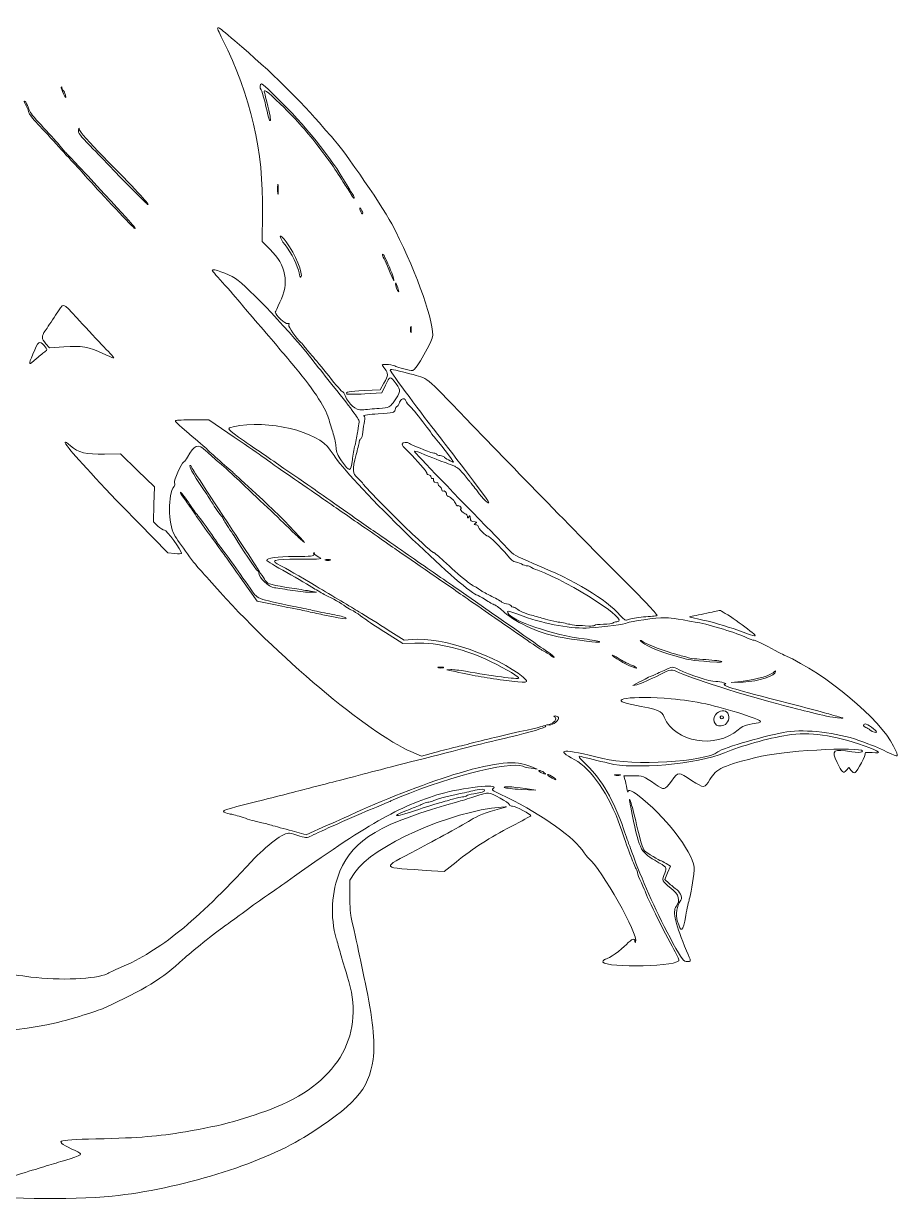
# Model space of a CAD drawing. Header units: millimetres. Extents: x 90 to 380, y 6 to 186.
# Drawn here: x 260.2 to 379.4, y 5.9 to 166.2 of the extents above; entities that cross this region are included whole.
import ezdxf

# ---------------------------------------------------------------- set-up
doc = ezdxf.new("R2010")
doc.units = ezdxf.units.MM
doc.header["$MEASUREMENT"] = 0
doc.layers.add('splitsvg', color=7, linetype='Continuous', lineweight=0)

msp = doc.modelspace()

# ---------------------------------------------------------------- linework, layer by layer
at = {"layer": 'splitsvg'}
for points, knots in [([(287.29, 164), (286.2, 166.19), (286.2, 166.19), (288.95, 163.84), (294.06, 159.47), (297.84, 155.76), (301.08, 151.93), (301.42, 151.53), (301.74, 151.17), (301.79, 151.12), (303.13, 149.89), (308.72, 141.86), (310.31, 138.89), (313.22, 133.44), (315.9, 126.19), (315.9, 123.74), (315.9, 123.02), (313.59, 118.92), (313.18, 118.92), (312.75, 118.92), (311.08, 119.34), (310.88, 119.5), (310.64, 119.7), (309.02, 119.88), (309.02, 119.71), (309.02, 119.65), (309.18, 119.4), (309.38, 119.15), (309.86, 118.55), (309.84, 118.29), (309.24, 117.2), (309.24, 117.2), (308.75, 116.3), (308.75, 116.3), (308.75, 116.3), (306.55, 116.2), (306.55, 116.2), (304.49, 116.11), (303.92, 116), (304.19, 115.74), (304.24, 115.68), (305.35, 115.69), (306.64, 115.76), (306.64, 115.76), (308.98, 115.89), (308.98, 115.89), (308.98, 115.89), (309.47, 116.95), (309.47, 116.95), (310.06, 118.24), (310.09, 118.24), (310.89, 117.13), (311.6, 116.14), (311.61, 116.19), (310.48, 114.55), (310.05, 113.92), (309.99, 113.9), (308.58, 113.78), (307.78, 113.72), (306.75, 113.63), (306.29, 113.58), (305.39, 113.49), (304.44, 114.29), (303.96, 115.55), (303.87, 115.81), (303.72, 116.02), (303.63, 116.02), (303.54, 116.02), (302.71, 116.98), (301.77, 118.15), (300.84, 119.32), (299.81, 120.56), (299.5, 120.91), (299.18, 121.26), (298.74, 121.79), (298.51, 122.08), (298.28, 122.38), (298.05, 122.67), (297.99, 122.72), (297.28, 123.36), (296.19, 124.9), (296.29, 125.14), (296.37, 125.36), (296.32, 125.41), (296.11, 125.32), (295.84, 125.22), (294.46, 126.51), (294.46, 126.86), (294.46, 126.92), (294.75, 127.54), (295.09, 128.23), (296.39, 130.81), (295.92, 133.3), (293.75, 135.42), (293.75, 135.42), (292.65, 136.5), (292.65, 136.5), (292.65, 136.5), (292.72, 140.42), (292.72, 140.42), (292.86, 148.8), (291.11, 156.39), (287.29, 164)], [0, 0, 0, 0, 1, 1, 1, 2, 2, 2, 3, 3, 3, 4, 4, 4, 5, 5, 5, 6, 6, 6, 7, 7, 7, 8, 8, 8, 9, 9, 9, 10, 10, 10, 11, 11, 11, 12, 12, 12, 13, 13, 13, 14, 14, 14, 15, 15, 15, 16, 16, 16, 17, 17, 17, 18, 18, 18, 19, 19, 19, 20, 20, 20, 21, 21, 21, 22, 22, 22, 23, 23, 23, 24, 24, 24, 25, 25, 25, 26, 26, 26, 27, 27, 27, 28, 28, 28, 29, 29, 29, 30, 30, 30, 31, 31, 31, 32, 32, 32, 33, 33, 33, 34, 34, 34, 34]), ([(265.42, 157.42), (265.41, 157.58), (265.37, 157.63), (265.32, 157.53), (265.28, 157.43), (265.42, 157.02), (265.63, 156.63), (265.97, 155.99), (266, 155.97), (265.89, 156.45), (265.82, 156.75), (265.69, 157.02), (265.6, 157.05), (265.51, 157.09), (265.42, 157.25), (265.42, 157.42)], [0, 0, 0, 0, 1, 1, 1, 2, 2, 2, 3, 3, 3, 4, 4, 4, 5, 5, 5, 5]), ([(295.34, 155.41), (293.93, 156.83), (292.68, 157.99), (292.57, 157.99), (292.34, 157.99), (292.32, 157.41), (292.54, 157.17), (292.62, 157.07), (292.83, 156.38), (293.01, 155.64), (293.53, 153.38), (293.67, 152.88), (293.77, 152.99), (293.86, 153.08), (293.75, 153.71), (293.3, 155.55), (293.21, 155.94), (293.07, 156.45), (293.01, 156.68), (292.78, 157.43), (293.25, 157.11), (295.15, 155.23), (297.63, 152.78), (298.85, 151.4), (300.41, 149.32), (301.12, 148.37), (301.74, 147.55), (301.79, 147.5), (301.84, 147.45), (302.39, 146.63), (303, 145.69), (303.62, 144.74), (304.18, 143.89), (304.26, 143.79), (304.34, 143.69), (304.57, 143.3), (304.77, 142.93), (304.97, 142.55), (305.16, 142.33), (305.19, 142.43), (305.23, 142.54), (305.15, 142.75), (305.02, 142.91), (304.89, 143.07), (304.7, 143.35), (304.6, 143.53), (302.53, 147.26), (299.13, 151.62), (295.34, 155.41)], [0, 0, 0, 0, 1, 1, 1, 2, 2, 2, 3, 3, 3, 4, 4, 4, 5, 5, 5, 6, 6, 6, 7, 7, 7, 8, 8, 8, 9, 9, 9, 10, 10, 10, 11, 11, 11, 12, 12, 12, 13, 13, 13, 14, 14, 14, 15, 15, 15, 16, 16, 16, 16]), ([(260.72, 155.05), (260.58, 155.37), (260.4, 155.64), (260.31, 155.64), (260.22, 155.64), (260.32, 155.35), (260.53, 154.99), (260.74, 154.64), (260.91, 154.22), (260.91, 154.07), (260.91, 153.92), (261.46, 153.21), (262.13, 152.5), (262.81, 151.79), (264.09, 150.4), (264.98, 149.41), (265.88, 148.42), (266.92, 147.28), (267.3, 146.88), (267.68, 146.47), (268.49, 145.57), (269.11, 144.88), (270.59, 143.2), (275.23, 138.27), (275.32, 138.27), (275.57, 138.27), (275.39, 138.48), (267.6, 146.86), (266.86, 147.66), (266.13, 148.43), (265.97, 148.58), (265.82, 148.73), (265.46, 149.14), (265.18, 149.49), (264.9, 149.84), (263.88, 150.96), (262.92, 151.99), (261.96, 153.03), (261.13, 154), (261.07, 154.16), (261.02, 154.33), (260.86, 154.73), (260.72, 155.05)], [0, 0, 0, 0, 1, 1, 1, 2, 2, 2, 3, 3, 3, 4, 4, 4, 5, 5, 5, 6, 6, 6, 7, 7, 7, 8, 8, 8, 9, 9, 9, 10, 10, 10, 11, 11, 11, 12, 12, 12, 13, 13, 13, 14, 14, 14, 14]), ([(267.76, 151.75), (267.74, 152.05), (267.72, 152.04), (267.65, 151.69), (267.59, 151.35), (267.91, 150.92), (269.27, 149.52), (270.21, 148.56), (271.46, 147.25), (272.05, 146.63), (273.86, 144.69), (277.02, 141.53), (277.14, 141.53), (277.34, 141.53), (275.25, 143.77), (271, 148.11), (269.22, 149.93), (267.78, 151.55), (267.76, 151.75)], [0, 0, 0, 0, 1, 1, 1, 2, 2, 2, 3, 3, 3, 4, 4, 4, 5, 5, 5, 6, 6, 6, 6]), ([(294.86, 143.61), (294.86, 144.21), (294.83, 144.47), (294.78, 144.2), (294.74, 143.93), (294.74, 143.44), (294.78, 143.11), (294.82, 142.79), (294.86, 143.01), (294.86, 143.61)], [0, 0, 0, 0, 1, 1, 1, 2, 2, 2, 3, 3, 3, 3]), ([(306.25, 140.7), (306.13, 140.94), (306.01, 141.11), (305.98, 141.08), (305.87, 140.96), (306.15, 140.26), (306.3, 140.26), (306.39, 140.26), (306.36, 140.46), (306.25, 140.7)], [0, 0, 0, 0, 1, 1, 1, 2, 2, 2, 3, 3, 3, 3]), ([(295.95, 136.45), (295.54, 137), (295.18, 137.34), (295.13, 137.22), (295.09, 137.09), (295.38, 136.57), (295.78, 136.05), (296.67, 134.89), (297.53, 133.17), (297.7, 132.24), (297.77, 131.86), (297.87, 131.59), (297.93, 131.64), (298.32, 132.03), (297.16, 134.84), (295.95, 136.45)], [0, 0, 0, 0, 1, 1, 1, 2, 2, 2, 3, 3, 3, 4, 4, 4, 5, 5, 5, 5]), ([(309.34, 134.43), (309.23, 134.65), (309.11, 134.8), (309.07, 134.76), (309.03, 134.72), (309.07, 134.54), (309.16, 134.36), (309.39, 133.9), (309.95, 132.62), (310.54, 131.22), (310.6, 131.07), (310.6, 131.19), (310.55, 131.48), (310.46, 131.95), (310, 133.06), (309.34, 134.43)], [0, 0, 0, 0, 1, 1, 1, 2, 2, 2, 3, 3, 3, 4, 4, 4, 5, 5, 5, 5]), ([(285.87, 132.58), (285.87, 132.89), (288, 132.14), (289.02, 131.47), (290.75, 130.34), (296.76, 123.94), (299.9, 119.9), (300.29, 119.39), (301.39, 118), (302.34, 116.82), (305.08, 113.42), (305.96, 112.19), (305.87, 111.88), (305.82, 111.72), (305.73, 111.19), (305.67, 110.69), (305.6, 110.19), (305.44, 109.34), (305.31, 108.79), (305.18, 108.24), (305.02, 107.35), (304.96, 106.8), (304.76, 105.07), (304.61, 105.06), (303.48, 106.62), (302.94, 107.38), (302.75, 107.81), (302.72, 108.43), (302.7, 108.87), (302.53, 109.73), (302.34, 110.33), (302.16, 110.92), (301.88, 111.87), (301.71, 112.43), (301.28, 113.93), (299.36, 116.8), (296.73, 119.88), (295.98, 120.76), (295.12, 121.78), (294.82, 122.15), (294.52, 122.52), (293.47, 123.76), (292.47, 124.9), (291.48, 126.03), (290.37, 127.33), (290.01, 127.78), (289.64, 128.23), (288.57, 129.47), (287.61, 130.54), (286.65, 131.61), (285.87, 132.53), (285.87, 132.58)], [0, 0, 0, 0, 1, 1, 1, 2, 2, 2, 3, 3, 3, 4, 4, 4, 5, 5, 5, 6, 6, 6, 7, 7, 7, 8, 8, 8, 9, 9, 9, 10, 10, 10, 11, 11, 11, 12, 12, 12, 13, 13, 13, 14, 14, 14, 15, 15, 15, 16, 16, 16, 17, 17, 17, 17]), ([(311.13, 130.18), (311.02, 130.55), (310.9, 130.86), (310.88, 130.86), (310.72, 130.86), (310.87, 130.15), (311.09, 129.85), (311.32, 129.54), (311.32, 129.58), (311.13, 130.18)], [0, 0, 0, 0, 1, 1, 1, 2, 2, 2, 3, 3, 3, 3]), ([(264.55, 126.46), (265.74, 128.28), (265.44, 128.31), (267.43, 126.11), (268.35, 125.09), (269.86, 123.47), (270.79, 122.5), (271.72, 121.54), (272.48, 120.71), (272.48, 120.66), (272.48, 120.61), (271.81, 120.88), (270.99, 121.27), (269.07, 122.17), (268.1, 122.33), (265.68, 122.16), (265.68, 122.16), (263.72, 122.02), (263.72, 122.02), (263.72, 122.02), (263.23, 122.59), (263.23, 122.59), (262.61, 123.31), (262.6, 123.59), (263.15, 124.36), (263.39, 124.7), (264.02, 125.65), (264.55, 126.46)], [0, 0, 0, 0, 1, 1, 1, 2, 2, 2, 3, 3, 3, 4, 4, 4, 5, 5, 5, 6, 6, 6, 7, 7, 7, 8, 8, 8, 9, 9, 9, 9]), ([(312.96, 124.53), (312.96, 124.87), (312.92, 125.02), (312.88, 124.84), (312.83, 124.67), (312.83, 124.38), (312.88, 124.21), (312.92, 124.03), (312.96, 124.18), (312.96, 124.53)], [0, 0, 0, 0, 1, 1, 1, 2, 2, 2, 3, 3, 3, 3]), ([(261.46, 121.18), (262.21, 122.95), (262.36, 123.06), (262.98, 122.33), (263.45, 121.77), (263.46, 121.72), (263.16, 121.55), (262.98, 121.44), (262.43, 121), (261.96, 120.56), (260.86, 119.56), (260.81, 119.63), (261.46, 121.18)], [0, 0, 0, 0, 1, 1, 1, 2, 2, 2, 3, 3, 3, 4, 4, 4, 4]), ([(310.11, 118.96), (310.11, 119.17), (310.37, 119.12), (312.78, 118.49), (315.37, 117.8), (314.63, 118.39), (320.47, 112.32), (327.54, 104.97), (337.56, 94.72), (342.17, 90.11), (344.73, 87.56), (346.56, 85.6), (346.43, 85.56), (346.3, 85.52), (345.47, 85.43), (344.59, 85.37), (343.72, 85.31), (342.79, 85.16), (342.53, 85.04), (342.11, 84.85), (342.02, 84.89), (341.42, 85.57), (339.43, 87.82), (335.34, 90.27), (329.58, 92.67), (327.22, 93.65), (326.79, 93.89), (326.12, 94.64), (325.69, 95.11), (324.7, 96.15), (323.92, 96.95), (319.55, 101.41), (313.44, 107.76), (313.39, 107.91), (313.36, 108), (313.72, 107.92), (314.21, 107.72), (315.94, 107.03), (317.08, 106.58), (317.7, 106.35), (318.05, 106.22), (318.58, 106.02), (318.88, 105.9), (319.18, 105.79), (319.75, 105.28), (320.15, 104.77), (320.54, 104.27), (320.95, 103.76), (321.05, 103.65), (321.15, 103.54), (321.68, 102.87), (322.22, 102.15), (323.02, 101.1), (323.87, 100.43), (323.37, 101.25), (323.14, 101.62), (317.77, 108.72), (316.53, 110.29), (314.78, 112.49), (310.11, 118.81), (310.11, 118.96)], [0, 0, 0, 0, 1, 1, 1, 2, 2, 2, 3, 3, 3, 4, 4, 4, 5, 5, 5, 6, 6, 6, 7, 7, 7, 8, 8, 8, 9, 9, 9, 10, 10, 10, 11, 11, 11, 12, 12, 12, 13, 13, 13, 14, 14, 14, 15, 15, 15, 16, 16, 16, 17, 17, 17, 18, 18, 18, 19, 19, 19, 20, 20, 20, 20]), ([(311.62, 114.98), (311.94, 115.19), (312.1, 115.14), (312.22, 114.8), (312.29, 114.63), (312.6, 114.24), (312.91, 113.94), (313.22, 113.65), (314.07, 112.59), (314.81, 111.59), (315.54, 110.6), (316.19, 109.74), (316.26, 109.69), (316.42, 109.58), (318.79, 106.44), (318.72, 106.44), (318.55, 106.44), (317.51, 107.03), (317.43, 107.17), (317.37, 107.27), (317.12, 107.34), (316.88, 107.34), (316.64, 107.34), (316.44, 107.42), (316.44, 107.52), (316.44, 107.62), (316.25, 107.7), (316.03, 107.7), (315.81, 107.71), (315.42, 107.81), (315.17, 107.94), (314.92, 108.07), (314.31, 108.32), (313.81, 108.5), (313.32, 108.69), (312.83, 108.91), (312.74, 108.99), (312.47, 109.24), (311.74, 109.18), (311.74, 108.91), (311.74, 108.78), (311.96, 108.47), (312.23, 108.22), (312.66, 107.83), (314.18, 106.18), (314.86, 105.36), (314.98, 105.21), (315.08, 105.01), (315.08, 104.91), (315.08, 104.8), (315.2, 104.72), (315.35, 104.72), (315.5, 104.72), (315.63, 104.6), (315.63, 104.45), (315.64, 104.3), (315.74, 104.2), (315.87, 104.23), (316, 104.25), (316.06, 104.2), (316, 104.11), (315.88, 103.91), (316.33, 103.5), (316.5, 103.67), (316.57, 103.73), (316.62, 103.65), (316.62, 103.48), (316.62, 103.32), (316.69, 103.18), (316.79, 103.18), (316.88, 103.18), (317.01, 103.01), (317.08, 102.81), (317.14, 102.6), (317.24, 102.47), (317.29, 102.52), (317.42, 102.66), (317.86, 102.22), (317.76, 102.05), (317.72, 101.97), (317.82, 101.86), (318, 101.79), (318.4, 101.64), (318.87, 101.16), (319.03, 100.76), (319.09, 100.59), (319.21, 100.48), (319.29, 100.53), (319.36, 100.57), (319.53, 100.5), (319.66, 100.36), (319.79, 100.21), (319.81, 100.11), (319.7, 100.11), (319.6, 100.11), (319.68, 99.94), (319.87, 99.75), (320.07, 99.55), (320.32, 99.38), (320.42, 99.38), (320.52, 99.38), (320.6, 99.24), (320.6, 99.07), (320.6, 98.8), (320.63, 98.79), (320.78, 99.02), (320.95, 99.29), (320.96, 99.28), (321.03, 98.61), (321.04, 98.49), (321.15, 98.38), (321.28, 98.37), (321.94, 98.3), (321.95, 98.29), (321.68, 98.12), (321.45, 97.97), (321.46, 97.94), (321.73, 97.94), (321.9, 97.94), (322.05, 97.85), (322.05, 97.74), (322.05, 97.49), (323.11, 96.42), (323.41, 96.38), (323.67, 96.34), (325.03, 94.98), (326.09, 93.71), (326.47, 93.25), (326.93, 92.87), (327.11, 92.87), (327.28, 92.87), (327.66, 92.75), (327.95, 92.6), (328.23, 92.45), (328.59, 92.33), (328.75, 92.33), (328.9, 92.33), (329.1, 92.26), (329.2, 92.18), (329.29, 92.1), (329.74, 91.89), (330.19, 91.73), (334.72, 90.06), (342.93, 84.73), (340.96, 84.73), (340.71, 84.73), (340.47, 84.65), (340.4, 84.55), (340.34, 84.45), (339.77, 84.37), (339.14, 84.37), (338.5, 84.37), (337.94, 84.31), (337.9, 84.23), (337.85, 84.15), (337.5, 84.11), (337.12, 84.14), (336.44, 84.2), (336.02, 84.21), (335.57, 84.19), (335.44, 84.18), (334.97, 84.26), (334.53, 84.37), (334.08, 84.48), (333.29, 84.64), (332.78, 84.72), (332.27, 84.81), (331.57, 84.96), (331.24, 85.06), (330.91, 85.16), (330.15, 85.38), (329.55, 85.55), (328.29, 85.91), (327.66, 86.18), (327.32, 86.5), (327.19, 86.62), (326.97, 86.72), (326.83, 86.72), (326.68, 86.72), (326.57, 86.79), (326.57, 86.88), (326.57, 86.97), (326.29, 87.1), (325.95, 87.16), (325.61, 87.22), (325.3, 87.33), (325.27, 87.41), (325.24, 87.48), (324.64, 87.82), (323.94, 88.17), (323.25, 88.52), (322.64, 88.84), (322.59, 88.89), (322.46, 89.02), (321.82, 89.42), (321.5, 89.56), (321.35, 89.63), (321.15, 89.76), (321.05, 89.84), (320.95, 89.92), (320.69, 90.13), (320.47, 90.3), (319.38, 91.16), (318.44, 91.98), (317.37, 93.01), (316.72, 93.63), (316.12, 94.14), (316.03, 94.14), (315.88, 94.14), (315.42, 94.54), (313.13, 96.67), (311.48, 98.2), (306.62, 103.14), (306.44, 103.46), (306.34, 103.63), (305.98, 104.02), (305.64, 104.33), (304.93, 104.95), (304.91, 105.29), (305.48, 107.52), (305.65, 108.17), (305.83, 108.92), (305.89, 109.2), (305.94, 109.47), (306.05, 109.69), (306.13, 109.69), (306.21, 109.69), (306.32, 110.08), (306.37, 110.55), (306.42, 111.03), (306.52, 111.69), (306.59, 112.02), (306.68, 112.43), (306.64, 112.67), (306.5, 112.76), (306.38, 112.84), (307.26, 112.96), (308.46, 113.03), (310.58, 113.16), (310.65, 113.18), (310.76, 113.6), (310.82, 113.84), (310.94, 114.03), (311.02, 114.03), (311.1, 114.03), (311.23, 114.22), (311.3, 114.44), (311.36, 114.67), (311.51, 114.91), (311.62, 114.98)], [0, 0, 0, 0, 1, 1, 1, 2, 2, 2, 3, 3, 3, 4, 4, 4, 5, 5, 5, 6, 6, 6, 7, 7, 7, 8, 8, 8, 9, 9, 9, 10, 10, 10, 11, 11, 11, 12, 12, 12, 13, 13, 13, 14, 14, 14, 15, 15, 15, 16, 16, 16, 17, 17, 17, 18, 18, 18, 19, 19, 19, 20, 20, 20, 21, 21, 21, 22, 22, 22, 23, 23, 23, 24, 24, 24, 25, 25, 25, 26, 26, 26, 27, 27, 27, 28, 28, 28, 29, 29, 29, 30, 30, 30, 31, 31, 31, 32, 32, 32, 33, 33, 33, 34, 34, 34, 35, 35, 35, 36, 36, 36, 37, 37, 37, 38, 38, 38, 39, 39, 39, 40, 40, 40, 41, 41, 41, 42, 42, 42, 43, 43, 43, 44, 44, 44, 45, 45, 45, 46, 46, 46, 47, 47, 47, 48, 48, 48, 49, 49, 49, 50, 50, 50, 51, 51, 51, 52, 52, 52, 53, 53, 53, 54, 54, 54, 55, 55, 55, 56, 56, 56, 57, 57, 57, 58, 58, 58, 59, 59, 59, 60, 60, 60, 61, 61, 61, 62, 62, 62, 63, 63, 63, 64, 64, 64, 65, 65, 65, 66, 66, 66, 67, 67, 67, 68, 68, 68, 69, 69, 69, 70, 70, 70, 71, 71, 71, 72, 72, 72, 73, 73, 73, 74, 74, 74, 75, 75, 75, 76, 76, 76, 77, 77, 77, 78, 78, 78, 79, 79, 79, 80, 80, 80, 81, 81, 81, 82, 82, 82, 83, 83, 83, 83]), ([(280.93, 112.11), (281, 112.18), (282.03, 112.23), (283.24, 112.23), (283.24, 112.23), (285.43, 112.23), (285.43, 112.23), (285.43, 112.23), (288.86, 109.87), (288.86, 109.87), (290.75, 108.57), (292.45, 107.39), (292.65, 107.24), (293.6, 106.56), (294.67, 105.82), (297.08, 104.15), (298.53, 103.15), (300.32, 101.91), (301.06, 101.39), (301.81, 100.87), (304.03, 99.33), (306, 97.97), (307.96, 96.61), (310.41, 94.91), (311.42, 94.2), (312.44, 93.49), (314.53, 92.04), (316.08, 90.99), (317.62, 89.93), (319.86, 88.38), (321.05, 87.54), (322.24, 86.7), (323.87, 85.57), (324.67, 85.02), (325.46, 84.48), (327.1, 83.35), (328.29, 82.52), (329.49, 81.68), (330.59, 80.94), (330.74, 80.87), (331.24, 80.62), (331.78, 80.29), (332.07, 80.04), (332.23, 79.91), (332.4, 79.83), (332.44, 79.88), (332.49, 79.92), (332.05, 80.28), (331.46, 80.67), (330.57, 81.28), (325.96, 84.49), (319.3, 89.15), (318.44, 89.75), (317.07, 90.7), (316.26, 91.24), (315.46, 91.79), (313.99, 92.81), (312.99, 93.5), (312, 94.2), (310.25, 95.42), (309.1, 96.22), (307.95, 97.01), (305.8, 98.52), (304.32, 99.56), (302.85, 100.61), (301, 101.9), (300.22, 102.43), (299.44, 102.97), (297.38, 104.39), (295.64, 105.6), (293.9, 106.82), (291.47, 108.49), (290.26, 109.32), (287.81, 110.98), (287.74, 111.06), (288.72, 111.27), (293.51, 112.29), (300.24, 110.68), (301.94, 108.11), (302.25, 107.64), (302.7, 107), (302.92, 106.7), (306.06, 102.47), (320.72, 88.35), (321.97, 88.35), (322.02, 88.35), (322.49, 88.08), (323.02, 87.74), (323.54, 87.4), (324.13, 87.08), (324.32, 87.01), (324.51, 86.95), (325.12, 86.49), (325.66, 86), (327.33, 84.5), (330.72, 83.02), (333.49, 82.58), (337.25, 81.97), (338.81, 81.8), (338.57, 82.01), (338.48, 82.09), (337.56, 82.25), (336.52, 82.38), (332.31, 82.89), (326.54, 84.86), (326.13, 85.92), (326, 86.27), (325.95, 86.28), (328.2, 85.48), (331.29, 84.37), (334.97, 83.72), (337.21, 83.88), (339.43, 84.04), (342.01, 84.38), (342.35, 84.57), (342.73, 84.77), (346.37, 85.27), (347.44, 85.27), (348.16, 85.27), (348.71, 85.2), (351.89, 84.63), (353.65, 84.31), (357.36, 83.17), (358.65, 82.55), (359.05, 82.36), (359.48, 82.2), (359.62, 82.2), (359.82, 82.2), (361.94, 81.17), (362.92, 80.59), (363.07, 80.5), (363.44, 80.32), (363.74, 80.19), (369.51, 77.56), (376.81, 71.46), (378.61, 67.77), (379.39, 66.15), (379.42, 66.18), (377.76, 66.98), (376.32, 67.68), (375.9, 67.85), (373.87, 68.57), (370.88, 69.62), (366.7, 70.12), (364.1, 69.72), (361.6, 69.35), (355.4, 67.55), (354.69, 67), (352.93, 65.62), (343.17, 65.05), (339.05, 66.09), (333.56, 67.47), (332.39, 67.42), (335.22, 65.92), (337.45, 64.74), (339.97, 61.07), (341.36, 56.97), (342.46, 53.74), (343.15, 51.92), (343.59, 51.05), (343.68, 50.87), (343.75, 50.64), (343.75, 50.53), (343.75, 50.42), (343.99, 49.81), (344.29, 49.16), (344.59, 48.52), (344.84, 47.94), (344.84, 47.89), (344.84, 47.59), (348.01, 41.23), (348.89, 39.77), (349.26, 39.16), (349.46, 38.64), (349.37, 38.55), (348.44, 37.62), (338.29, 37.61), (339.07, 38.54), (339.18, 38.68), (339.35, 38.79), (339.44, 38.79), (339.78, 38.79), (341.58, 40.06), (342.25, 40.77), (342.99, 41.55), (343.38, 41.7), (343.4, 41.19), (343.41, 41.01), (343.46, 40.96), (343.5, 41.08), (343.92, 42.09), (338.92, 51), (337.07, 52.54), (337.01, 52.59), (336.62, 53.08), (336.21, 53.65), (334.6, 55.81), (330.02, 58.93), (325.08, 61.24), (323.98, 61.75), (323.89, 61.84), (324.17, 62.05), (324.99, 62.68), (319.86, 62.13), (316.98, 61.29), (311.38, 59.65), (306.81, 57.04), (296.09, 49.36), (295.19, 48.72), (293.92, 47.84), (293.26, 47.4), (292.61, 46.96), (291.27, 46.01), (290.3, 45.27), (289.33, 44.54), (288.1, 43.65), (287.58, 43.29), (286.31, 42.4), (282.91, 39.68), (281.89, 38.73), (279.2, 36.2), (276.53, 34.55), (271.13, 32.1), (270.24, 31.69), (266.59, 30.58), (264.62, 30.1), (258.14, 28.55), (248.49, 28.25), (242.24, 29.39), (236.2, 30.5), (232.39, 31.46), (227.72, 33.03), (223.25, 34.54), (223.05, 34.46), (231.7, 34.73), (234.94, 34.83), (237.64, 35.02), (240.74, 35.36), (241.64, 35.46), (243.26, 35.62), (244.36, 35.71), (245.45, 35.81), (246.87, 36), (247.51, 36.13), (247.51, 36.13), (248.67, 36.37), (248.67, 36.37), (248.67, 36.37), (248.05, 36.83), (248.05, 36.83), (247.71, 37.08), (246.97, 37.56), (246.4, 37.89), (245.52, 38.42), (245.11, 38.93), (245.77, 38.69), (246.09, 38.58), (251.14, 37.71), (253.13, 37.43), (255.09, 37.16), (258.26, 36.72), (261.18, 36.34), (265.08, 35.83), (270.1, 36.05), (271.55, 36.79), (271.72, 36.88), (272.54, 37.25), (273.39, 37.62), (278.87, 40), (283.49, 43.75), (291.21, 52.08), (293.26, 54.29), (295.68, 56.09), (296.4, 55.92), (296.63, 55.87), (297.26, 55.7), (297.8, 55.54), (298.76, 55.27), (298.8, 55.27), (299.7, 55.73), (300.87, 56.32), (306.09, 58.62), (308.21, 59.48), (309.1, 59.85), (310, 60.22), (310.2, 60.31), (316.73, 63.26), (326.59, 65.86), (328.14, 65.05), (328.32, 64.95), (328.83, 64.83), (329.28, 64.76), (329.28, 64.76), (330.09, 64.65), (330.09, 64.65), (330.09, 64.65), (329.24, 65.01), (329.24, 65.01), (327.2, 65.87), (324.52, 65.62), (319.47, 64.12), (315.84, 63.04), (309.46, 60.6), (305.59, 58.82), (304.84, 58.47), (302.98, 57.64), (301.44, 56.96), (301.44, 56.96), (298.66, 55.72), (298.66, 55.72), (298.66, 55.72), (296.74, 56.24), (296.74, 56.24), (295.69, 56.52), (294.42, 56.87), (293.92, 57.01), (293.42, 57.15), (292.67, 57.34), (292.26, 57.43), (291.84, 57.52), (290.86, 57.79), (290.09, 58.05), (289.32, 58.3), (288.58, 58.51), (288.46, 58.51), (288.34, 58.51), (288.02, 58.59), (287.74, 58.7), (287, 58.98), (287.18, 59.04), (292.11, 60.28), (294.5, 60.88), (297.59, 61.67), (298.98, 62.03), (300.38, 62.4), (302.25, 62.88), (303.14, 63.11), (304.04, 63.34), (306.03, 63.86), (307.57, 64.26), (310.41, 65), (316.78, 66.63), (321.41, 67.81), (322.8, 68.17), (325, 68.7), (326.3, 69), (329.18, 69.67), (331.27, 70.3), (331.27, 70.51), (331.27, 70.59), (331.13, 70.6), (330.95, 70.53), (330.66, 70.41), (329.32, 70.1), (325.12, 69.16), (324.17, 68.94), (322.63, 68.57), (321.68, 68.32), (320.74, 68.07), (319.52, 67.76), (318.97, 67.64), (318.42, 67.52), (317.16, 67.19), (316.17, 66.92), (316.17, 66.92), (314.36, 66.43), (314.36, 66.43), (314.36, 66.43), (312.9, 67.05), (312.9, 67.05), (307.21, 69.46), (294.47, 80.21), (286.17, 89.62), (285.16, 90.76), (284.28, 91.74), (284.22, 91.79), (283.81, 92.13), (281.25, 95.62), (280.72, 96.55), (279.87, 98.08), (279.83, 102.1), (280.67, 103.13), (280.76, 103.26), (280.8, 103.48), (280.74, 103.64), (280.61, 103.96), (281.65, 106.27), (282.01, 106.49), (282.14, 106.57), (282.37, 106.86), (282.51, 107.13), (283.4, 108.81), (283.96, 109.01), (285.02, 108), (285.48, 107.56), (286.33, 106.81), (286.9, 106.33), (287.47, 105.84), (288.68, 104.75), (289.57, 103.9), (290.47, 103.04), (292.18, 101.42), (293.38, 100.29), (294.57, 99.16), (295.96, 97.83), (296.47, 97.32), (296.97, 96.81), (297.62, 96.2), (297.91, 95.95), (297.91, 95.95), (298.44, 95.5), (298.44, 95.5), (298.44, 95.5), (297.88, 96.13), (297.88, 96.13), (296.18, 98.05), (294.34, 99.88), (291.84, 102.16), (290.3, 103.57), (288.99, 104.76), (288.94, 104.82), (288.89, 104.87), (288.12, 105.56), (287.23, 106.34), (286.33, 107.13), (285.48, 107.9), (285.33, 108.06), (285.18, 108.21), (284.2, 109.07), (283.16, 109.97), (280.76, 112.02), (280.8, 111.98), (280.93, 112.11)], [0, 0, 0, 0, 1, 1, 1, 2, 2, 2, 3, 3, 3, 4, 4, 4, 5, 5, 5, 6, 6, 6, 7, 7, 7, 8, 8, 8, 9, 9, 9, 10, 10, 10, 11, 11, 11, 12, 12, 12, 13, 13, 13, 14, 14, 14, 15, 15, 15, 16, 16, 16, 17, 17, 17, 18, 18, 18, 19, 19, 19, 20, 20, 20, 21, 21, 21, 22, 22, 22, 23, 23, 23, 24, 24, 24, 25, 25, 25, 26, 26, 26, 27, 27, 27, 28, 28, 28, 29, 29, 29, 30, 30, 30, 31, 31, 31, 32, 32, 32, 33, 33, 33, 34, 34, 34, 35, 35, 35, 36, 36, 36, 37, 37, 37, 38, 38, 38, 39, 39, 39, 40, 40, 40, 41, 41, 41, 42, 42, 42, 43, 43, 43, 44, 44, 44, 45, 45, 45, 46, 46, 46, 47, 47, 47, 48, 48, 48, 49, 49, 49, 50, 50, 50, 51, 51, 51, 52, 52, 52, 53, 53, 53, 54, 54, 54, 55, 55, 55, 56, 56, 56, 57, 57, 57, 58, 58, 58, 59, 59, 59, 60, 60, 60, 61, 61, 61, 62, 62, 62, 63, 63, 63, 64, 64, 64, 65, 65, 65, 66, 66, 66, 67, 67, 67, 68, 68, 68, 69, 69, 69, 70, 70, 70, 71, 71, 71, 72, 72, 72, 73, 73, 73, 74, 74, 74, 75, 75, 75, 76, 76, 76, 77, 77, 77, 78, 78, 78, 79, 79, 79, 80, 80, 80, 81, 81, 81, 82, 82, 82, 83, 83, 83, 84, 84, 84, 85, 85, 85, 86, 86, 86, 87, 87, 87, 88, 88, 88, 89, 89, 89, 90, 90, 90, 91, 91, 91, 92, 92, 92, 93, 93, 93, 94, 94, 94, 95, 95, 95, 96, 96, 96, 97, 97, 97, 98, 98, 98, 99, 99, 99, 100, 100, 100, 101, 101, 101, 102, 102, 102, 103, 103, 103, 104, 104, 104, 105, 105, 105, 106, 106, 106, 107, 107, 107, 108, 108, 108, 109, 109, 109, 110, 110, 110, 111, 111, 111, 112, 112, 112, 113, 113, 113, 114, 114, 114, 115, 115, 115, 116, 116, 116, 117, 117, 117, 118, 118, 118, 119, 119, 119, 120, 120, 120, 121, 121, 121, 122, 122, 122, 123, 123, 123, 124, 124, 124, 125, 125, 125, 126, 126, 126, 127, 127, 127, 128, 128, 128, 129, 129, 129, 130, 130, 130, 131, 131, 131, 132, 132, 132, 133, 133, 133, 134, 134, 134, 135, 135, 135, 136, 136, 136, 137, 137, 137, 138, 138, 138, 139, 139, 139, 140, 140, 140, 141, 141, 141, 142, 142, 142, 143, 143, 143, 144, 144, 144, 144]), ([(266.39, 108.32), (265.59, 109.35), (265.66, 109.49), (266.58, 108.69), (267.68, 107.74), (268.69, 107.49), (271.21, 107.55), (271.21, 107.55), (273.37, 107.6), (273.37, 107.6), (273.37, 107.6), (275.69, 105.34), (275.69, 105.34), (275.69, 105.34), (278, 103.09), (278, 103.09), (278, 103.09), (277.93, 100.7), (277.93, 100.7), (277.93, 100.7), (277.86, 98.31), (277.86, 98.31), (277.86, 98.31), (278.45, 97.76), (278.45, 97.76), (278.77, 97.46), (279.18, 97.21), (279.36, 97.21), (279.65, 97.21), (281.71, 94.43), (281.71, 94.04), (281.71, 93.97), (281.28, 93.95), (280.76, 94.01), (280.76, 94.01), (279.81, 94.12), (279.81, 94.12), (279.81, 94.12), (275.87, 98.13), (275.87, 98.13), (271.75, 102.33), (267.51, 106.88), (266.39, 108.32)], [0, 0, 0, 0, 1, 1, 1, 2, 2, 2, 3, 3, 3, 4, 4, 4, 5, 5, 5, 6, 6, 6, 7, 7, 7, 8, 8, 8, 9, 9, 9, 10, 10, 10, 11, 11, 11, 12, 12, 12, 13, 13, 13, 14, 14, 14, 14]), ([(283.04, 105.82), (282.98, 105.97), (282.9, 106.06), (282.86, 106.02), (282.7, 105.86), (283.08, 105.17), (284.7, 102.73), (285.29, 101.83), (285.82, 101.02), (285.87, 100.92), (286.08, 100.5), (287.06, 99.11), (287.18, 99.05), (287.26, 99.02), (287.32, 98.92), (287.32, 98.84), (287.32, 98.76), (287.76, 98.04), (288.29, 97.24), (288.83, 96.45), (289.3, 95.72), (289.33, 95.64), (289.48, 95.29), (291.93, 91.69), (292.06, 91.64), (292.14, 91.6), (292.2, 91.5), (292.2, 91.41), (292.2, 90.73), (293.53, 89.45), (294.34, 89.35), (294.8, 89.29), (295.93, 89.12), (296.84, 88.97), (297.74, 88.83), (298.84, 88.72), (299.28, 88.74), (299.28, 88.74), (300.07, 88.76), (300.07, 88.76), (300.07, 88.76), (299.25, 88.89), (299.25, 88.89), (298.81, 88.96), (297.83, 89.12), (297.08, 89.23), (293.84, 89.74), (293.45, 89.84), (293.17, 90.23), (293.02, 90.44), (292.41, 91.38), (291.8, 92.33), (291.2, 93.27), (289.79, 95.43), (288.68, 97.12), (284.79, 103.01), (283.14, 105.55), (283.04, 105.82)], [0, 0, 0, 0, 1, 1, 1, 2, 2, 2, 3, 3, 3, 4, 4, 4, 5, 5, 5, 6, 6, 6, 7, 7, 7, 8, 8, 8, 9, 9, 9, 10, 10, 10, 11, 11, 11, 12, 12, 12, 13, 13, 13, 14, 14, 14, 15, 15, 15, 16, 16, 16, 17, 17, 17, 18, 18, 18, 19, 19, 19, 19]), ([(282.62, 100.99), (282.07, 101.78), (281.59, 102.4), (281.54, 102.35), (281.5, 102.31), (281.73, 101.93), (282.04, 101.51), (282.36, 101.09), (282.89, 100.33), (283.22, 99.84), (283.82, 98.93), (286.47, 95.23), (287.49, 93.87), (287.79, 93.47), (288.92, 91.88), (290.01, 90.33), (290.01, 90.33), (292, 87.51), (292, 87.51), (292, 87.51), (294.04, 87.1), (294.04, 87.1), (295.17, 86.87), (296.5, 86.61), (296.99, 86.52), (297.49, 86.43), (298.39, 86.24), (298.98, 86.1), (299.58, 85.96), (300.56, 85.75), (301.15, 85.63), (301.75, 85.52), (302.58, 85.35), (303, 85.26), (303.97, 85.05), (304.26, 85.05), (304.04, 85.26), (303.94, 85.35), (303.13, 85.55), (302.24, 85.72), (301.34, 85.88), (300.12, 86.13), (299.53, 86.27), (298.93, 86.41), (297.79, 86.65), (296.99, 86.81), (291.8, 87.88), (292.09, 87.76), (291.02, 89.29), (289.38, 91.66), (287.22, 94.65), (286.81, 95.14), (286.73, 95.24), (286.5, 95.57), (286.31, 95.86), (285.93, 96.46), (284.1, 98.99), (283.8, 99.33), (283.69, 99.45), (283.16, 100.2), (282.62, 100.99)], [0, 0, 0, 0, 1, 1, 1, 2, 2, 2, 3, 3, 3, 4, 4, 4, 5, 5, 5, 6, 6, 6, 7, 7, 7, 8, 8, 8, 9, 9, 9, 10, 10, 10, 11, 11, 11, 12, 12, 12, 13, 13, 13, 14, 14, 14, 15, 15, 15, 16, 16, 16, 17, 17, 17, 18, 18, 18, 19, 19, 19, 20, 20, 20, 20]), ([(299.8, 93.98), (299.8, 94.07), (299.75, 94.14), (299.69, 94.14), (299.63, 94.14), (299.62, 94.02), (299.68, 93.88), (299.76, 93.67), (299.33, 93.62), (297.12, 93.61), (294.71, 93.6), (293.28, 93.4), (293.29, 93.08), (293.29, 93.02), (294.52, 92.27), (296.02, 91.43), (297.52, 90.58), (299.16, 89.62), (299.65, 89.3), (300.14, 88.98), (300.88, 88.56), (301.3, 88.36), (302.29, 87.89), (303.37, 87.27), (304.08, 86.77), (304.39, 86.54), (304.69, 86.36), (304.75, 86.36), (304.88, 86.36), (306.5, 85.28), (306.85, 84.96), (307, 84.83), (308.18, 84.06), (309.47, 83.25), (309.47, 83.25), (311.83, 81.78), (311.83, 81.78), (311.83, 81.78), (313.47, 81.82), (313.47, 81.82), (316.63, 81.9), (320.43, 80.97), (323.76, 79.31), (326.08, 78.16), (327.74, 77.17), (327.6, 77.03), (327.46, 76.88), (323.83, 77.35), (320.35, 77.97), (319.57, 78.11), (318.68, 78.21), (318.36, 78.2), (318.36, 78.2), (317.79, 78.18), (317.79, 78.18), (317.79, 78.18), (318.43, 78.04), (318.43, 78.04), (321.31, 77.4), (322.91, 77.12), (325.53, 76.76), (328.85, 76.32), (329.13, 76.36), (328.19, 77.16), (324.73, 80.1), (317.12, 82.69), (313.08, 82.3), (313.08, 82.3), (311.98, 82.2), (311.98, 82.2), (311.98, 82.2), (309.82, 83.59), (309.82, 83.59), (308.64, 84.36), (306.84, 85.48), (305.83, 86.08), (304.83, 86.68), (302.22, 88.25), (300.03, 89.56), (297.85, 90.87), (295.68, 92.12), (295.22, 92.35), (293.67, 93.1), (294.03, 93.23), (297.67, 93.24), (300.83, 93.24), (300.95, 93.25), (300.38, 93.53), (300.06, 93.69), (299.8, 93.89), (299.8, 93.98)], [0, 0, 0, 0, 1, 1, 1, 2, 2, 2, 3, 3, 3, 4, 4, 4, 5, 5, 5, 6, 6, 6, 7, 7, 7, 8, 8, 8, 9, 9, 9, 10, 10, 10, 11, 11, 11, 12, 12, 12, 13, 13, 13, 14, 14, 14, 15, 15, 15, 16, 16, 16, 17, 17, 17, 18, 18, 18, 19, 19, 19, 20, 20, 20, 21, 21, 21, 22, 22, 22, 23, 23, 23, 24, 24, 24, 25, 25, 25, 26, 26, 26, 27, 27, 27, 28, 28, 28, 29, 29, 29, 30, 30, 30, 30]), ([(301.92, 93.11), (302.1, 93.15), (301.95, 93.19), (301.61, 93.19), (301.26, 93.19), (301.12, 93.15), (301.29, 93.11), (301.46, 93.06), (301.75, 93.06), (301.92, 93.11)], [0, 0, 0, 0, 1, 1, 1, 2, 2, 2, 3, 3, 3, 3]), ([(352.79, 85.81), (353.84, 86.02), (354.82, 86.23), (354.96, 86.27), (355.19, 86.33), (359.09, 83.6), (359.73, 82.92), (360, 82.63), (359.55, 82.76), (357.41, 83.56), (355.73, 84.18), (353.9, 84.7), (351.94, 85.11), (351.32, 85.24), (350.83, 85.36), (350.86, 85.38), (350.88, 85.4), (351.75, 85.59), (352.79, 85.81)], [0, 0, 0, 0, 1, 1, 1, 2, 2, 2, 3, 3, 3, 4, 4, 4, 5, 5, 5, 6, 6, 6, 6]), ([(344.57, 81.95), (344.03, 82.33), (343.96, 82.24), (344.47, 81.84), (345.12, 81.35), (346.84, 80.65), (348.72, 80.12), (349.32, 79.96), (350.01, 79.75), (350.26, 79.67), (350.66, 79.53), (351.83, 79.41), (354.56, 79.21), (354.98, 79.18), (355.29, 79.22), (355.24, 79.29), (355.2, 79.37), (354.22, 79.49), (353.06, 79.56), (351.91, 79.63), (350.79, 79.75), (350.57, 79.84), (350.35, 79.92), (349.64, 80.13), (349, 80.3), (347.59, 80.67), (345.07, 81.61), (344.57, 81.95)], [0, 0, 0, 0, 1, 1, 1, 2, 2, 2, 3, 3, 3, 4, 4, 4, 5, 5, 5, 6, 6, 6, 7, 7, 7, 8, 8, 8, 9, 9, 9, 9]), ([(341.13, 79.75), (340.26, 80.29), (340.06, 80.33), (340.68, 79.85), (341.29, 79.38), (343.26, 78.4), (343.58, 78.41), (343.72, 78.41), (343.56, 78.54), (343.21, 78.7), (342.05, 79.21), (341.86, 79.31), (341.13, 79.75)], [0, 0, 0, 0, 1, 1, 1, 2, 2, 2, 3, 3, 3, 4, 4, 4, 4]), ([(317.3, 78.46), (317.47, 78.5), (317.33, 78.54), (316.98, 78.54), (316.63, 78.54), (316.49, 78.5), (316.66, 78.46), (316.84, 78.41), (317.12, 78.41), (317.3, 78.46)], [0, 0, 0, 0, 1, 1, 1, 2, 2, 2, 3, 3, 3, 3]), ([(349.45, 78.18), (348.5, 78.66), (348.53, 78.66), (347.37, 78.1), (346.82, 77.84), (346.09, 77.5), (345.74, 77.36), (345.11, 77.09), (344.54, 76.81), (343.61, 76.29), (343.61, 76.29), (343.12, 76.02), (343.12, 76.02), (343.12, 76.02), (343.66, 76.14), (343.66, 76.14), (343.96, 76.2), (345.12, 76.7), (346.24, 77.24), (348.63, 78.39), (348.24, 78.33), (349.49, 77.76), (351.51, 76.83), (359.96, 74.21), (364.55, 73.08), (364.8, 73.02), (366.1, 72.69), (367.45, 72.35), (368.79, 72), (370.38, 71.68), (370.97, 71.63), (371.85, 71.56), (371.94, 71.57), (371.43, 71.7), (371.08, 71.79), (370.34, 72), (369.8, 72.16), (369.25, 72.32), (367.58, 72.77), (366.09, 73.16), (356.9, 75.55), (356.12, 75.77), (355.69, 76.05), (355.54, 76.15), (355.5, 76.23), (355.6, 76.23), (356.2, 76.25), (355.09, 76.59), (354.41, 76.59), (353.59, 76.59), (350.86, 77.46), (349.45, 78.18)], [0, 0, 0, 0, 1, 1, 1, 2, 2, 2, 3, 3, 3, 4, 4, 4, 5, 5, 5, 6, 6, 6, 7, 7, 7, 8, 8, 8, 9, 9, 9, 10, 10, 10, 11, 11, 11, 12, 12, 12, 13, 13, 13, 14, 14, 14, 15, 15, 15, 16, 16, 16, 17, 17, 17, 17]), ([(362.56, 77.92), (362.56, 78.05), (362.51, 78.06), (362.42, 77.95), (362.05, 77.44), (360.2, 76.89), (357.86, 76.6), (357.86, 76.6), (356.5, 76.43), (356.5, 76.43), (356.5, 76.43), (358.13, 76.51), (358.13, 76.51), (360.25, 76.62), (362.57, 77.35), (362.56, 77.92)], [0, 0, 0, 0, 1, 1, 1, 2, 2, 2, 3, 3, 3, 4, 4, 4, 5, 5, 5, 5]), ([(348.35, 74.23), (343, 74.7), (339.3, 74.17), (342.98, 73.45), (346.85, 72.69), (346.98, 72.64), (347.38, 71.72), (348.91, 68.28), (354.36, 67.35), (357.46, 70), (358.1, 70.55), (358.34, 70.64), (359.89, 70.89), (361, 71.07), (360.71, 71.27), (358.08, 72.13), (354.41, 73.33), (351.59, 73.94), (348.35, 74.23)], [0, 0, 0, 0, 1, 1, 1, 2, 2, 2, 3, 3, 3, 4, 4, 4, 5, 5, 5, 6, 6, 6, 6]), ([(354.38, 72.05), (354.85, 72.68), (355.76, 72.79), (356.05, 72.25), (356.37, 71.66), (356.11, 70.87), (355.51, 70.63), (354.48, 70.2), (353.72, 71.16), (354.38, 72.05)], [0, 0, 0, 0, 1, 1, 1, 2, 2, 2, 3, 3, 3, 3]), ([(333.01, 71.68), (332.94, 71.8), (332.74, 71.89), (332.57, 71.89), (332.31, 71.89), (332.31, 71.86), (332.53, 71.72), (332.86, 71.5), (332.35, 70.87), (331.75, 70.75), (331.75, 70.75), (331.36, 70.67), (331.36, 70.67), (331.36, 70.67), (331.76, 70.65), (331.76, 70.65), (332.25, 70.62), (333.19, 71.39), (333.01, 71.68)], [0, 0, 0, 0, 1, 1, 1, 2, 2, 2, 3, 3, 3, 4, 4, 4, 5, 5, 5, 6, 6, 6, 6]), ([(355.47, 71.7), (355.51, 71.8), (355.4, 71.89), (355.24, 71.89), (355.07, 71.89), (354.96, 71.8), (355, 71.7), (355.04, 71.59), (355.14, 71.5), (355.24, 71.5), (355.33, 71.5), (355.44, 71.59), (355.47, 71.7)], [0, 0, 0, 0, 1, 1, 1, 2, 2, 2, 3, 3, 3, 4, 4, 4, 4]), ([(375.63, 70.35), (375.26, 70.6), (374.86, 70.8), (374.73, 70.8), (374.39, 70.8), (374.45, 70.45), (374.82, 70.32), (374.99, 70.26), (375.26, 70.11), (375.4, 69.99), (375.8, 69.68), (376.31, 69.52), (376.31, 69.72), (376.31, 69.81), (376, 70.09), (375.63, 70.35)], [0, 0, 0, 0, 1, 1, 1, 2, 2, 2, 3, 3, 3, 4, 4, 4, 5, 5, 5, 5]), ([(364.17, 69.28), (367.18, 69.77), (370.45, 69.31), (374.63, 67.82), (376.81, 67.04), (377.17, 66.73), (375.71, 66.9), (375.02, 66.97), (374.69, 66.95), (374.77, 66.83), (374.89, 66.64), (373.7, 64.38), (373.37, 64.18), (373.26, 64.11), (373.03, 64.24), (372.84, 64.47), (372.84, 64.47), (372.51, 64.88), (372.51, 64.88), (372.51, 64.88), (372.19, 64.49), (372.19, 64.49), (371.78, 64), (371.59, 64.15), (370.93, 65.56), (370.13, 67.26), (370.37, 67.43), (372.94, 67.01), (373.55, 66.91), (374.13, 66.9), (374.29, 66.99), (375.67, 67.76), (364.28, 67.27), (360.66, 66.4), (355.29, 65.11), (354.52, 64.76), (353.61, 63.23), (352.88, 62), (352.85, 62), (351.13, 63.12), (349.28, 64.33), (349.41, 64.34), (348.39, 63.03), (347.4, 61.75), (347.43, 61.75), (346.17, 62.62), (344.6, 63.69), (344.45, 63.74), (343.14, 63.75), (343.14, 63.75), (341.9, 63.75), (341.9, 63.75), (341.9, 63.75), (342.04, 63.25), (342.04, 63.25), (342.12, 62.98), (342.24, 62.43), (342.31, 62.03), (342.38, 61.63), (342.45, 61.41), (342.46, 61.53), (342.51, 61.99), (343.01, 61.74), (344.5, 60.54), (348.07, 57.67), (351.66, 52.72), (351.47, 50.92), (351.33, 49.52), (350.98, 47.4), (350.81, 46.93), (350.73, 46.68), (350.51, 45.68), (350.34, 44.71), (349.93, 42.42), (349.72, 42.29), (349.18, 43.98), (348.94, 44.75), (349.15, 46.18), (349.57, 46.65), (349.91, 47.03), (349.71, 47.75), (349.14, 48.19), (348.82, 48.44), (348.31, 48.86), (348.01, 49.13), (348.01, 49.13), (347.46, 49.61), (347.46, 49.61), (347.46, 49.61), (347.85, 50.53), (347.85, 50.53), (347.85, 50.53), (348.24, 51.44), (348.24, 51.44), (348.24, 51.44), (347.65, 51.81), (347.65, 51.81), (347.32, 52.01), (347, 52.17), (346.94, 52.17), (346.8, 52.17), (344.98, 53.28), (344.73, 53.53), (344.51, 53.74), (344.11, 55.05), (343.64, 57.06), (342.95, 60.08), (342.39, 61.74), (342.84, 59.48), (343.97, 53.75), (344.13, 53.39), (346.11, 52.24), (347.84, 51.23), (347.8, 51.29), (347.46, 50.48), (347.05, 49.5), (347.1, 49.37), (348.29, 48.45), (349.42, 47.58), (349.65, 46.77), (349.01, 45.94), (348.5, 45.28), (348.94, 43.44), (350.44, 39.91), (351.1, 38.37), (351.09, 38.43), (350.55, 38.43), (350.04, 38.43), (349.77, 38.77), (348.59, 40.96), (346.43, 44.97), (344.61, 48.96), (343.3, 52.54), (343.03, 53.28), (342.74, 54.06), (342.66, 54.25), (342.58, 54.45), (342.22, 55.47), (341.86, 56.52), (340.54, 60.35), (338.88, 63.22), (336.85, 65.21), (335.7, 66.34), (335.61, 66.47), (336.08, 66.37), (336.77, 66.21), (338.52, 65.78), (339.81, 65.45), (343.27, 64.56), (351.94, 65.34), (355.6, 66.87), (357.83, 67.81), (361.51, 68.84), (364.17, 69.28)], [0, 0, 0, 0, 1, 1, 1, 2, 2, 2, 3, 3, 3, 4, 4, 4, 5, 5, 5, 6, 6, 6, 7, 7, 7, 8, 8, 8, 9, 9, 9, 10, 10, 10, 11, 11, 11, 12, 12, 12, 13, 13, 13, 14, 14, 14, 15, 15, 15, 16, 16, 16, 17, 17, 17, 18, 18, 18, 19, 19, 19, 20, 20, 20, 21, 21, 21, 22, 22, 22, 23, 23, 23, 24, 24, 24, 25, 25, 25, 26, 26, 26, 27, 27, 27, 28, 28, 28, 29, 29, 29, 30, 30, 30, 31, 31, 31, 32, 32, 32, 33, 33, 33, 34, 34, 34, 35, 35, 35, 36, 36, 36, 37, 37, 37, 38, 38, 38, 39, 39, 39, 40, 40, 40, 41, 41, 41, 42, 42, 42, 43, 43, 43, 44, 44, 44, 45, 45, 45, 46, 46, 46, 47, 47, 47, 48, 48, 48, 49, 49, 49, 50, 50, 50, 51, 51, 51, 51]), ([(331.01, 64.21), (330.82, 64.35), (330.53, 64.47), (330.38, 64.47), (330.22, 64.47), (330.33, 64.35), (330.61, 64.2), (331.27, 63.86), (331.47, 63.86), (331.01, 64.21)], [0, 0, 0, 0, 1, 1, 1, 2, 2, 2, 3, 3, 3, 3]), ([(332.27, 63.57), (331.97, 63.77), (331.64, 63.93), (331.54, 63.93), (331.44, 63.93), (331.6, 63.77), (331.9, 63.57), (332.2, 63.37), (332.53, 63.21), (332.63, 63.21), (332.73, 63.21), (332.56, 63.37), (332.27, 63.57)], [0, 0, 0, 0, 1, 1, 1, 2, 2, 2, 3, 3, 3, 4, 4, 4, 4]), ([(341.35, 63.81), (341.53, 63.85), (341.39, 63.89), (341.04, 63.89), (340.69, 63.89), (340.55, 63.85), (340.72, 63.81), (340.9, 63.76), (341.18, 63.76), (341.35, 63.81)], [0, 0, 0, 0, 1, 1, 1, 2, 2, 2, 3, 3, 3, 3]), ([(321.76, 60.97), (322.45, 61.21), (323.22, 61.39), (323.48, 61.38), (324, 61.37), (326.24, 60.13), (326.35, 59.8), (326.39, 59.68), (326.57, 59.59), (326.76, 59.59), (327.16, 59.59), (329.3, 58.47), (329.24, 58.3), (329.21, 58.24), (328.01, 57.58), (326.57, 56.84), (323.62, 55.32), (321.45, 53.92), (319.06, 52), (319.06, 52), (317.43, 50.7), (317.43, 50.7), (317.43, 50.7), (315.71, 50.81), (315.71, 50.81), (308.52, 51.29), (308.71, 51.02), (313.73, 53.66), (316.21, 54.97), (319.91, 57.01), (321.41, 57.91), (322.38, 58.49), (323.73, 58.97), (325.66, 59.43), (326.15, 59.54), (326.06, 59.56), (325.25, 59.49), (318.28, 58.91), (307.7, 54.2), (305.28, 50.58), (305.28, 50.58), (304.59, 49.55), (304.59, 49.55), (304.59, 49.55), (304.6, 47.29), (304.6, 47.29), (304.6, 46.05), (304.7, 44.66), (304.81, 44.22), (305.1, 43.1), (305.52, 41.21), (305.96, 39.06), (306.17, 38.07), (306.5, 36.52), (306.69, 35.62), (307.74, 30.81), (308.08, 27.5), (307.76, 25.12), (307.22, 21.02), (305.2, 18.74), (298.33, 14.5), (292.38, 10.83), (281.47, 7.48), (272.24, 6.49), (266.78, 5.91), (255.91, 6.12), (252.61, 6.88), (251.82, 7.06), (252.44, 7.29), (259.37, 9.41), (262.41, 10.33), (263.77, 10.75), (265.61, 11.31), (268.38, 12.16), (268.37, 12.15), (267.21, 12.7), (264.25, 14.11), (264.29, 14.13), (270.04, 14.29), (276.36, 14.46), (278.27, 14.61), (282.25, 15.27), (287.08, 16.07), (290.75, 17.07), (294.62, 18.65), (303.23, 22.18), (306.77, 28.69), (304.26, 36.44), (303.93, 37.48), (303.51, 38.87), (303.34, 39.51), (303.16, 40.16), (302.9, 41.1), (302.75, 41.59), (301.91, 44.45), (302.1, 48.03), (303.25, 50.74), (305.12, 55.14), (308.76, 57.28), (319.42, 60.24), (320.02, 60.41), (321.07, 60.74), (321.76, 60.97)], [0, 0, 0, 0, 1, 1, 1, 2, 2, 2, 3, 3, 3, 4, 4, 4, 5, 5, 5, 6, 6, 6, 7, 7, 7, 8, 8, 8, 9, 9, 9, 10, 10, 10, 11, 11, 11, 12, 12, 12, 13, 13, 13, 14, 14, 14, 15, 15, 15, 16, 16, 16, 17, 17, 17, 18, 18, 18, 19, 19, 19, 20, 20, 20, 21, 21, 21, 22, 22, 22, 23, 23, 23, 24, 24, 24, 25, 25, 25, 26, 26, 26, 27, 27, 27, 28, 28, 28, 29, 29, 29, 30, 30, 30, 31, 31, 31, 32, 32, 32, 33, 33, 33, 34, 34, 34, 34]), ([(321.68, 61.78), (322.51, 61.99), (322.95, 61.98), (322.95, 61.77), (322.95, 61.57), (322.6, 61.46), (321.46, 61.3), (320.98, 61.23), (320.55, 61.1), (320.49, 61.02), (320.44, 60.93), (320.2, 60.86), (319.96, 60.86), (319.72, 60.86), (319.18, 60.75), (318.75, 60.61), (318.32, 60.48), (317.45, 60.22), (316.8, 60.04), (316.15, 59.87), (314.68, 59.41), (313.53, 59.02), (310.54, 58.02), (310, 58.12), (312.72, 59.17), (313.41, 59.43), (314.19, 59.76), (314.44, 59.89), (314.69, 60.02), (315.04, 60.13), (315.22, 60.13), (315.39, 60.13), (315.68, 60.21), (315.85, 60.3), (316.23, 60.51), (317.64, 60.89), (319.6, 61.31), (320.4, 61.48), (321.34, 61.7), (321.68, 61.78)], [0, 0, 0, 0, 1, 1, 1, 2, 2, 2, 3, 3, 3, 4, 4, 4, 5, 5, 5, 6, 6, 6, 7, 7, 7, 8, 8, 8, 9, 9, 9, 10, 10, 10, 11, 11, 11, 12, 12, 12, 13, 13, 13, 13]), ([(328.47, 62), (326.6, 62.28), (325.3, 62.34), (325.66, 62.14), (325.81, 62.06), (326.83, 61.94), (327.92, 61.89), (327.92, 61.89), (329.91, 61.79), (329.91, 61.79), (329.91, 61.79), (328.47, 62), (328.47, 62)], [0, 0, 0, 0, 1, 1, 1, 2, 2, 2, 3, 3, 3, 4, 4, 4, 4])]:
    msp.add_open_spline(points, degree=3, knots=knots, dxfattribs=at)

doc.saveas('drawing.dxf')
